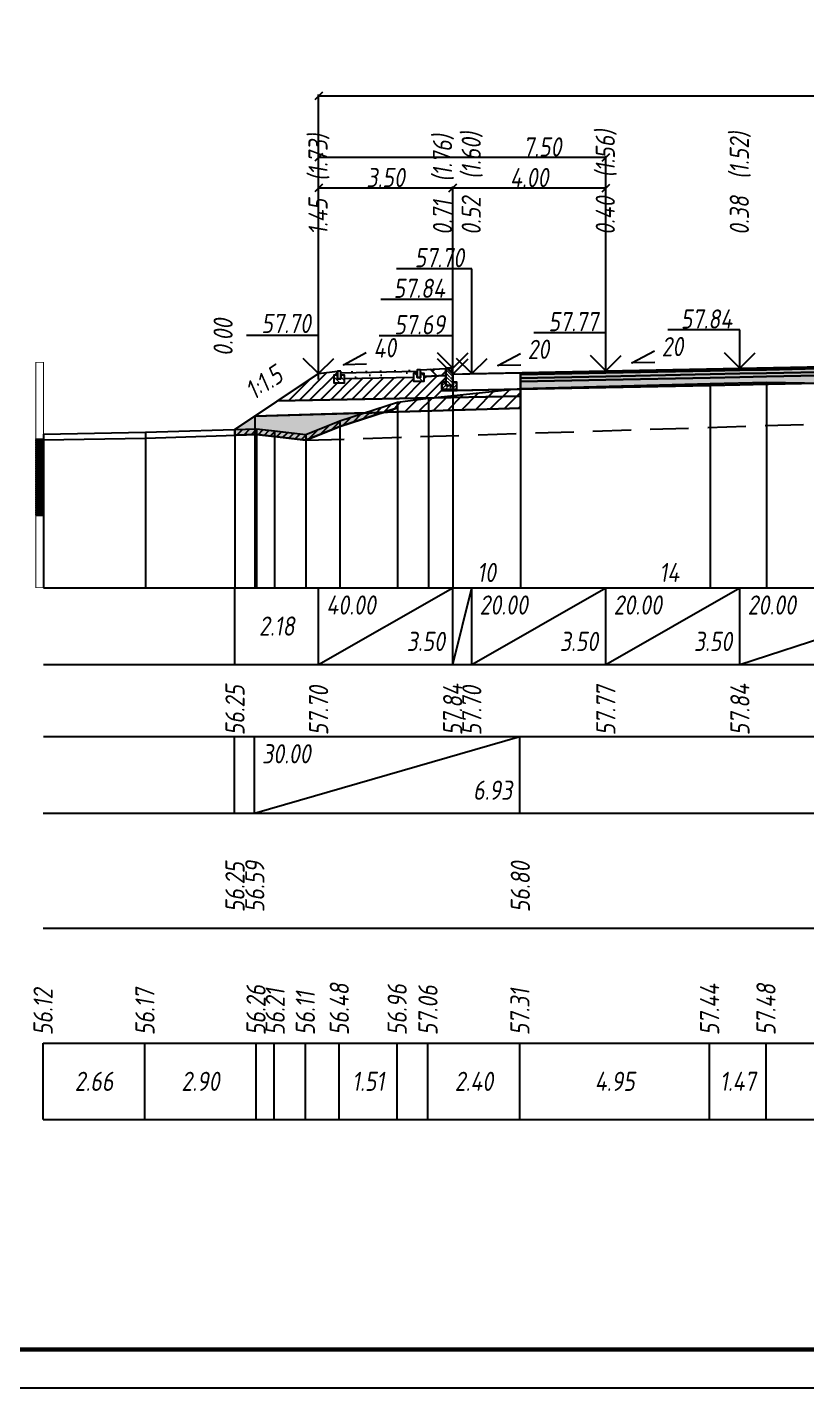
# Model space of a CAD drawing. Extents: x -717 to 1451, y -133302 to 233.
# Drawn here: x 77.9 to 179.6, y -74051.4 to -73873.8 of the extents above; entities that cross this region are included whole.
import ezdxf
from ezdxf.enums import TextEntityAlignment as Align

# ---------------------------------------------------------------- set-up
doc = ezdxf.new("R2010")
doc.units = 0
doc.linetypes.add('штриховая', pattern=[0.75, 0.5, -0.25])
for name, color, linetype in [('Интерполированный поперечник', 2, 'Continuous'), ('КОД_399', 252, 'Continuous'), ('Код_510', 7, 'Continuous'), ('Код_514', 1, 'Continuous'), ('Код_516', 1, 'Continuous'), ('Контур_0', 7, 'Continuous'), ('Контур_2660', 7, 'Continuous'), ('Контур_2665', 7, 'Continuous'), ('Контур_400', 7, 'Continuous'), ('Контур_508', 7, 'Continuous'), ('Контур_512', 7, 'Continuous'), ('Контур_513', 7, 'Continuous'), ('Красный поперечник', 1, 'Continuous'), ('Линейка абсолютных высот', 7, 'Continuous'), ('Объём_2501', 7, 'Continuous'), ('Объём_2650', 7, 'Continuous'), ('Объём_2660', 7, 'Continuous'), ('Объём_2661', 7, 'Continuous'), ('Объём_2665', 7, 'Continuous'), ('Объём_2666', 7, 'Continuous'), ('Объём_2667', 7, 'Continuous'), ('Объём_2668', 7, 'Continuous'), ('Объём_2669', 7, 'Continuous'), ('Объём_2675', 7, 'Continuous'), ('Объём_2753', 7, 'Continuous'), ('Откосы', 7, 'Continuous'), ('Отметки покрытия', 7, 'Continuous'), ('Рабочие отметки', 7, 'Continuous'), ('Рабочие отметки доп.', 7, 'Continuous'), ('Слои выравнивания', 7, 'Continuous'), ('Таблица', 7, 'Continuous'), ('Уклоны проезжей части', 7, 'Continuous'), ('Черный поперечник', 3, 'Continuous')]:
    doc.layers.add(name, color=color, linetype=linetype)
for name, color, linetype, true_color in [('Контур_2540', 2, 'Continuous', 0xffff00), ('Контур_2562', 3, 'Continuous', 0x00ff00), ('Контур_2570', 7, 'Continuous', 0x80ff00), ('Контур_2725', 7, 'Continuous', 0x323232), ('Контур_2736', 4, 'Continuous', 0x00ffff), ('Контур_2737', 4, 'Continuous', 0x00ffff), ('Контур_2738', 4, 'Continuous', 0x00ffff), ('Контур_2739', 4, 'Continuous', 0x00ffff), ('Контур_2741', 4, 'Continuous', 0x00ffff), ('Контур_2742', 4, 'Continuous', 0x00ffff), ('Контур_2743', 4, 'Continuous', 0x00ffff), ('Контур_2744', 7, 'Continuous', 0xa4ffff), ('Контур_2745', 7, 'Continuous', 0xa4ffff), ('Контур_2747', 4, 'Continuous', 0x00ffff), ('Контур_2748', 4, 'Continuous', 0x00ffff), ('Контур_2749', 4, 'Continuous', 0x00ffff), ('Контур_2750', 4, 'Continuous', 0x00ffff), ('Контур_2751', 4, 'Continuous', 0x00ffff), ('Контур_2752', 4, 'Continuous', 0x00ffff), ('Контур_2760', 7, 'Continuous', 0x323232), ('Контур_2761', 7, 'Continuous', 0x323232), ('Контур_2762', 7, 'Continuous', 0x323232), ('Контур_2763', 7, 'Continuous', 0x323232), ('Контур_402', 7, 'Continuous', 0xff6464), ('Контур_703', 4, 'Continuous', 0x00ffff), ('Контур_705', 4, 'Continuous', 0x00ffff), ('Контур_707', 4, 'Continuous', 0x00ffff), ('Контур_720', 131, 'Continuous', 0xaaffff), ('Объём_2500', 7, 'Continuous', 0xc0c0c0), ('Объём_2520', 7, 'Continuous', 0x80ffff), ('Объём_2540', 2, 'Continuous', 0xffff00), ('Объём_2562', 3, 'Continuous', 0x00ff00), ('Объём_2563', 7, 'Continuous', 0xff8000), ('Объём_2570', 7, 'Continuous', 0x80ff00), ('Объём_2600', 7, 'Continuous', 0x808000), ('Объём_2746', 2, 'Continuous', 0xffff00)]:
    doc.layers.add(name, color=color, linetype=linetype, true_color=true_color)
doc.styles.get("Standard").update_dxf_attribs({"font": 'txt', "height": 2.5})
doc.styles.add('М', font='romand.shx', dxfattribs={"width": 0.8, "oblique": 10, "height": 2.5})
doc.dimstyles.get("Standard").update_dxf_attribs({"dimtxt": 0.18, "dimasz": 0.18, "dimexe": 0.18, "dimexo": 0.0625, "dimgap": 0.09, "dimtad": 0, "dimtih": 1, "dimtoh": 1, "dimdec": 4, "dimzin": 0, "dimdsep": 46, "dimtxsty": 'Standard', "dimcen": 0.09, "dimadec": 0, "dimazin": 0, "dimtfac": 1, "dimtdec": 4, "dimtofl": 0, "dimtmove": 0, "dimatfit": 3, "dimfxl": 1, "dimtolj": 1, "dimtzin": 0, "dimarcsym": 0})

# ---------------------------------------------------------------- blocks, each defined once
blk = doc.blocks.new('_Oblique')
at = {"color": 0, "linetype": 'ByBlock', "lineweight": -2}
blk.add_line((-0.5, -0.5), (0.5, 0.5), dxfattribs=at)
blk = doc.blocks.new('*D3491')
at = {"color": 0, "lineweight": -2, "transparency": 16777216}
for p, q in [((115.92, -73919.05), (115.92, -73894.62)), ((115.92, -73894.8), (133.42, -73894.8)), ((133.42, -73919.1), (133.42, -73894.62))]:
    blk.add_line(p, q, dxfattribs=at)
at = {"layer": 'Defpoints', "color": 0, "transparency": 16777216}
for p in [(133.42, -73894.8), (115.92, -73919.12), (133.42, -73919.17)]:
    blk.add_point(p, dxfattribs=at)
at = {"color": 0, "lineweight": -2, "transparency": 16777216, "rotation": 180}
blk.add_blockref('_Oblique', (115.92, -73894.8), dxfattribs=at)
at = {"color": 0, "lineweight": -2, "transparency": 16777216}
blk.add_blockref('_Oblique', (133.42, -73894.8), dxfattribs=at)
at = {"color": 0, "transparency": 16777216, "insert": (124.67, -73893.46), "char_height": 2.5, "width": 9.5833, "attachment_point": 5, "style": 'М'}
blk.add_mtext('\\A1;3.50', dxfattribs=at)
blk = doc.blocks.new('*D3493')
at = {"color": 0, "lineweight": -2, "transparency": 16777216}
for p, q in [((133.42, -73919.1), (133.42, -73894.62)), ((133.42, -73894.8), (153.42, -73894.8)), ((153.42, -73918.7), (153.42, -73894.62))]:
    blk.add_line(p, q, dxfattribs=at)
at = {"layer": 'Defpoints', "color": 0, "transparency": 16777216}
for p in [(153.42, -73894.8), (133.42, -73919.17), (153.42, -73918.77)]:
    blk.add_point(p, dxfattribs=at)
at = {"color": 0, "lineweight": -2, "transparency": 16777216, "rotation": 180}
blk.add_blockref('_Oblique', (133.42, -73894.8), dxfattribs=at)
at = {"color": 0, "lineweight": -2, "transparency": 16777216}
blk.add_blockref('_Oblique', (153.42, -73894.8), dxfattribs=at)
at = {"color": 0, "transparency": 16777216, "insert": (143.42, -73893.46), "char_height": 2.5, "width": 9.1667, "attachment_point": 5, "style": 'М'}
blk.add_mtext('\\A1;4.00', dxfattribs=at)
blk = doc.blocks.new('*D3496')
at = {"color": 0, "lineweight": -2, "transparency": 16777216}
for p, q in [((115.92, -73919.8), (115.92, -73890.62)), ((115.92, -73890.8), (153.42, -73890.8)), ((153.42, -73918.7), (153.42, -73890.62))]:
    blk.add_line(p, q, dxfattribs=at)
at = {"layer": 'Defpoints', "color": 0, "transparency": 16777216}
for p in [(153.42, -73890.8), (115.92, -73919.87), (153.42, -73918.77)]:
    blk.add_point(p, dxfattribs=at)
at = {"color": 0, "lineweight": -2, "transparency": 16777216, "rotation": 180}
blk.add_blockref('_Oblique', (115.92, -73890.8), dxfattribs=at)
at = {"color": 0, "lineweight": -2, "transparency": 16777216}
blk.add_blockref('_Oblique', (153.42, -73890.8), dxfattribs=at)
at = {"color": 0, "transparency": 16777216, "insert": (145.12, -73889.46), "char_height": 2.5, "width": 9.5833, "attachment_point": 5, "style": 'М'}
blk.add_mtext('\\A1;7.50', dxfattribs=at)
blk = doc.blocks.new('*D3497')
at = {"color": 0, "lineweight": -2, "transparency": 16777216}
for p, q in [((115.92, -73919.8), (115.92, -73882.62)), ((115.92, -73882.8), (280.09, -73882.8)), ((280.09, -73919.66), (280.09, -73882.62))]:
    blk.add_line(p, q, dxfattribs=at)
at = {"layer": 'Defpoints', "color": 0, "transparency": 16777216}
for p in [(280.09, -73882.8), (115.92, -73919.87), (280.09, -73919.72)]:
    blk.add_point(p, dxfattribs=at)
at = {"color": 0, "lineweight": -2, "transparency": 16777216, "rotation": 180}
blk.add_blockref('_Oblique', (115.92, -73882.8), dxfattribs=at)
at = {"color": 0, "lineweight": -2, "transparency": 16777216}
blk.add_blockref('_Oblique', (280.09, -73882.8), dxfattribs=at)
at = {"color": 0, "transparency": 16777216, "insert": (198, -73881.46), "char_height": 2.5, "width": 12.5, "attachment_point": 5, "style": 'М'}
blk.add_mtext('\\A1;32.83', dxfattribs=at)
blk = doc.blocks.new('БР100.30.18')
at = {"linetype": 'Continuous', "lineweight": 13}
h = blk.add_hatch(dxfattribs=at)
h.set_pattern_fill('ANSI35', scale=5)
h.set_pattern_definition([(45, (-1504.996, -4799.2297), (-0.88388348, 0.88388348), []), (45, (-1504.1121, -4799.2297), (-0.88388348, 0.88388348), [1.5625, -0.3125, 0, -0.3125])])
h.paths.add_polyline_path([(0.3, 3.47), (1.8, 3.47), (1.8, -1.03), (0, -1.03), (0, 1.97)])
h = blk.add_hatch(dxfattribs=at)
h.set_pattern_fill('ANSI35', scale=5, angle=90)
h.set_pattern_definition([(135, (-1504.996, -4800.7297), (-0.88388348, -0.88388348), []), (135, (-1504.996, -4799.8458), (-0.88388348, -0.88388348), [1.5625, -0.3125, 0, -0.3125])])
h.paths.add_polyline_path([(-1, -0.03), (0, -0.03), (0, -1.03), (1.8, -1.03), (1.8, -0.03), (2.8, -0.03), (2.8, -2.03), (-1, -2.03)])
at = {"color": 7, "lineweight": 30}
blk.add_lwpolyline([(1.8, -1.03), (0, -1.03), (0, 1.97), (0.3, 3.47), (1.8, 3.47)], close=True, dxfattribs=at)
at = {"linetype": 'Continuous'}
blk.add_lwpolyline([(0, -0.03), (-1, -0.03), (-1, -2.03), (2.8, -2.03), (2.8, -0.03), (1.8, -0.03)], dxfattribs=at)

msp = doc.modelspace()

# ---------------------------------------------------------------- hatches: boundary and pattern name
at = {"linetype": 'Continuous'}
h = msp.add_hatch(dxfattribs=at)
h.set_pattern_fill('ANSI31', color=256, scale=15, angle=45, style=0)
h.set_pattern_definition([(90, (-1756.5844, -78872.1706), (-1.875, 3e-16), [])])
h.paths.add_polyline_path([(118.803, -73918.746), (128.799, -73918.54), (128.799, -73918.74), (118.803, -73918.938)])
h = msp.add_hatch(dxfattribs=at)
h.set_pattern_fill('AR-HBONE', color=253, scale=0.3)
h.set_pattern_definition([(45, (-144.1482, -79724.3891), (0, 1.69705627), [3.6, -1.2]), (135, (-143.2996, -79723.5405), (1e-16, 1.69705627), [3.6, -1.2])])
h.paths.add_polyline_path([(128.799, -73918.54), (128.799, -73919.54), (128.799, -73919.54)])
h.paths.add_polyline_path([(132.519, -73918.391), (129.199, -73918.54), (129.199, -73919.04), (129.699, -73919.04), (129.699, -73919.418), (132.52, -73919.292)])
at = {"linetype": 'Continuous', "lineweight": 13}
h = msp.add_hatch(dxfattribs=at)
h.set_pattern_fill('ANSI35', scale=5, angle=90)
h.set_pattern_definition([(135, (-1702.1434, -8191.1176), (-0.883883476, -0.883883476), []), (135, (-1702.1434, -8190.2337), (-0.883883476, -0.883883476), [1.5625, -0.3125, 0, -0.3125])])
h.paths.add_polyline_path([(119.303, -73919.246), (118.803, -73919.246), (118.803, -73919.746), (118.403, -73919.746), (118.403, -73919.246), (117.903, -73919.246), (117.903, -73920.246), (119.303, -73920.246)])
h = msp.add_hatch(dxfattribs=at)
h.set_pattern_fill('ANSI35', scale=5, angle=90)
h.set_pattern_definition([(135, (-1712.5389, -8190.9115), (-0.883883476, -0.883883476), []), (135, (-1712.5389, -8190.0277), (-0.883883476, -0.883883476), [1.5625, -0.3125, 0, -0.3125])])
h.paths.add_polyline_path([(129.699, -73919.04), (129.199, -73919.04), (129.199, -73919.54), (128.799, -73919.54), (128.799, -73919.04), (128.299, -73919.04), (128.299, -73920.04), (129.699, -73920.04)])
at = {"layer": 'КОД_399'}
h = msp.add_hatch(dxfattribs=at)
h.set_pattern_fill('AR-CONC', scale=0.7, angle=45, style=0)
h.set_pattern_definition([(95, (-1756.6663, -78872.26), (3.860864, 3.2396496), [0.525, -5.775]), (40, (-1756.6663, -78872.26), (-4.409945, 3.036377), [0.42, -4.62]), (145.45144, (-1756.3446, -78871.99), (-0.549081, 6.2760265), [0.4461813, -4.907995]), (91.1842, (-1757.656, -78871.27), (6.101854, 4.4632964), [0.7875, -8.6625]), (141.63564, (-1757.148, -78870.898), (-0.1953, 9.447982), [0.669272, -7.361996]), (36.18416, (-1757.656, -78871.27), (-0.1953, 9.447982), [0.63, -6.93]), (66, (-1756.914, -78871.0224), (4.947401, 0.9616773), [0.525, -5.775]), (11, (-1756.914, -78871.0224), (-2.38496, 4.793659), [0.42, -4.62]), (116.45144, (-1756.5015, -78870.942), (2.562441, 5.7553363), [0.4461813, -4.907995]), (82.5, (-1756.6663, -78872.2598), (-1.5875523, 1.7079287), [0, -4.564, 0, -4.69, 0, -4.6375]), (52.5, (-1756.6663, -78872.2598), (-0.6501106, 3.2543661), [0, -2.674, 0, -4.459, 0, -1.7675]), (12.5, (-1757.7701, -78873.3636), (2.7539272, 2.5306453), [0, -1.75, 0, -5.46, 0, -7.245]), (2.5, (-1758.265, -78873.8586), (2.3911299, 3.3821186), [0, -2.275, 0, -3.626, 0, -5.145])])
h.paths.add_polyline_path([(119.303, -73919.246), (118.803, -73919.246), (118.803, -73918.938), (128.799, -73918.74), (128.799, -73919.04), (128.299, -73919.04), (128.299, -73919.5), (119.303, -73919.678)])
at = {"layer": 'Линейка абсолютных высот'}
h = msp.add_hatch(dxfattribs=at)
h.set_pattern_fill('ANSI37', scale=0.3, style=0)
h.set_pattern_definition([(45.00000125, (0, 0), (-0.026516505928, 0.026516504769), []), (135.00000034, (0, 0), (-0.02651650519, -0.026516505506), [])])
h.paths.add_polyline_path([(80, -73937.571), (80, -73927.571), (79, -73927.571), (79, -73937.571)])
at = {"layer": 'Объём_2563'}
h = msp.add_hatch(dxfattribs=at)
h.set_pattern_fill('ANSI31', color=256, scale=0.3)
h.paths.add_polyline_path([(131.002, -73922.203), (110.585, -73922.612), (115.92, -73919.055), (118.403, -73918.746), (118.403, -73919.246), (117.903, -73919.246), (117.903, -73920.246), (119.303, -73920.246), (119.303, -73919.679), (128.299, -73919.5), (128.299, -73920.04), (129.699, -73920.04), (129.699, -73919.418), (132.52, -73919.292), (132.521, -73920.106), (132.021, -73920.106), (132.022, -73921.106), (133.42, -73921.105), (133.42, -73921.255), (131.92, -73921.285)])
h.paths.add_polyline_path([(265.005, -73922.057), (264.087, -73921.138), (262.587, -73921.108), (262.587, -73920.958), (263.985, -73920.959), (263.986, -73919.959), (263.486, -73919.959), (263.486, -73919.145), (266.308, -73919.271), (266.308, -73919.893), (267.708, -73919.893), (267.708, -73919.353), (276.703, -73919.531), (276.703, -73920.099), (278.103, -73920.099), (278.103, -73919.099), (277.603, -73919.099), (277.603, -73918.599), (280.087, -73918.908), (285.422, -73922.465)])
at = {"layer": 'Объём_2570'}
h = msp.add_hatch(dxfattribs=at)
h.set_pattern_fill('ANSI31', color=256, scale=0.2)
h.paths.add_polyline_path([(126.225, -73923.516), (118.673, -73925.943), (114.239, -73927.75), (107.801, -73926.996), (105, -73927.085), (105, -73926.335), (107.801, -73926.246), (114.239, -73927), (118.673, -73925.193), (126.225, -73922.766)])
h.paths.add_polyline_path([(291.389, -73921.46), (268.016, -73922.265), (255.921, -73922.177), (245.753, -73922.359), (240.797, -73921.188), (240.283, -73920.788), (238.141, -73920.273), (231.265, -73922.425), (226.222, -73924.169), (219.195, -73922.665), (217.788, -73922.333), (217.788, -73921.583), (219.195, -73921.915), (226.222, -73923.419), (231.265, -73921.675), (238.141, -73919.523), (240.283, -73920.038), (240.797, -73920.438), (245.753, -73921.609), (255.921, -73921.427), (268.016, -73921.515), (291.389, -73920.71)])
at = {"layer": 'Объём_2600'}
h = msp.add_hatch(dxfattribs=at)
h.set_pattern_fill('ANSI31', color=6, scale=0.4)
h.paths.add_polyline_path([(130.248, -73922.265), (142.252, -73920.996), (142.252, -73923.572), (124.382, -73924.108), (126.225, -73923.516), (126.225, -73922.766)])
h.paths.add_polyline_path([(208.072, -73920.764), (209.854, -73920.92), (217.788, -73921.583), (217.788, -73922.273), (201.67, -73921.79), (201.67, -73920.649)])
h.paths.add_polyline_path([(288.308, -73922.764), (288.308, -73924.389), (230.591, -73922.657), (231.265, -73922.425), (238.141, -73920.273), (240.283, -73920.788), (240.797, -73921.188), (245.753, -73922.359), (255.921, -73922.177), (268.016, -73922.265), (290.202, -73921.501)])
h = msp.add_hatch(dxfattribs=at)
h.set_pattern_fill('HONEY', color=5, scale=0.3)
h.paths.add_polyline_path([(118.673, -73925.943), (114.239, -73927.75), (107.801, -73926.996), (105, -73927.085), (105, -73926.335), (107.584, -73924.612), (124.382, -73924.108)])
h.paths.add_polyline_path([(226.222, -73924.169), (219.195, -73922.665), (217.788, -73922.333), (217.788, -73922.273), (230.591, -73922.657)])
at = {"layer": 'Слои выравнивания'}
for color, points in [(2, [(142.252, -73918.928), (153.42, -73918.705), (167.019, -73918.433), (170.92, -73918.355), (174.378, -73918.286), (181.135, -73918.151), (181.135, -73918.401), (174.378, -73918.536), (170.92, -73918.605), (167.019, -73918.683), (153.42, -73918.955), (142.252, -73919.178)]), (3, [(142.252, -73919.178), (153.42, -73918.955), (167.019, -73918.683), (170.92, -73918.605), (174.378, -73918.536), (181.135, -73918.401), (181.135, -73918.851), (174.378, -73918.986), (170.92, -73919.055), (167.019, -73919.133), (153.42, -73919.405), (142.252, -73919.628)]), (4, [(142.252, -73919.628), (153.42, -73919.405), (167.019, -73919.133), (170.92, -73919.055), (174.378, -73918.986), (181.135, -73918.851), (181.135, -73919.301), (174.378, -73919.436), (170.92, -73919.505), (167.019, -73919.583), (153.42, -73919.855), (142.252, -73920.078)]), (5, [(142.252, -73920.078), (153.42, -73919.855), (167.019, -73919.583), (170.92, -73919.505), (174.378, -73919.436), (181.135, -73919.301), (181.135, -73920.301), (174.378, -73920.436), (170.92, -73920.505), (167.019, -73920.583), (153.42, -73920.855), (142.252, -73921.078)])]:
    msp.add_hatch(color=color, dxfattribs=at).paths.add_polyline_path(points)

# ---------------------------------------------------------------- linework, layer by layer
at = {"flags": 128}
msp.add_lwpolyline([(-30.054, -74051.421), (389.946, -74051.421), (389.946, -73754.421), (-30.054, -73754.421)], close=True, dxfattribs=at)
at = {"const_width": 0.6, "flags": 128}
msp.add_lwpolyline([(-10.054, -74046.421), (384.946, -74046.421), (384.946, -73759.421), (-10.054, -73759.421)], close=True, dxfattribs=at)
for points in [[(129.199, -73918.54), (128.799, -73918.54), (128.799, -73919.54), (129.199, -73919.54), (129.199, -73918.54)], [(129.199, -73918.54), (132.519, -73918.391), (132.52, -73919.292), (129.699, -73919.418), (129.699, -73919.04), (129.199, -73919.04), (129.199, -73918.54)], [(118.403, -73919.246), (117.903, -73919.246), (117.903, -73920.246), (119.303, -73920.246), (119.303, -73919.246), (118.803, -73919.246), (118.803, -73919.746), (118.403, -73919.746), (118.403, -73919.246)], [(118.803, -73918.746), (118.403, -73918.746), (118.403, -73919.746), (118.803, -73919.746), (118.803, -73918.746)], [(118.803, -73918.938), (128.799, -73918.74)], [(128.799, -73919.04), (128.299, -73919.04), (128.299, -73920.04), (129.699, -73920.04), (129.699, -73919.04), (129.199, -73919.04), (129.199, -73919.54), (128.799, -73919.54), (128.799, -73919.04)]]:
    msp.add_lwpolyline(points)
at = {"layer": 'Интерполированный поперечник', "linetype": 'штриховая', "ltscale": 10, "flags": 128}
msp.add_lwpolyline([(114.239, -73927.75), (226.222, -73924.169)], dxfattribs=at)
at = {"layer": 'Код_510'}
for p, q in [((79.946, -74016.421), (79.946, -74006.421)), ((93.25, -74016.421), (93.25, -74006.421)), ((107.747, -74016.421), (107.747, -74006.421)), ((110.097, -74016.421), (110.097, -74006.421)), ((114.185, -74016.421), (114.185, -74006.421)), ((118.619, -74016.421), (118.619, -74006.421)), ((126.171, -74016.421), (126.171, -74006.421)), ((130.194, -74016.421), (130.194, -74006.421)), ((142.198, -74016.421), (142.198, -74006.421)), ((166.965, -74016.421), (166.965, -74006.421)), ((174.323, -74016.421), (174.323, -74006.421))]:
    msp.add_line(p, q, dxfattribs=at)
at = {"layer": 'Код_514'}
for p, q in [((105, -73957), (105, -73947)), ((115.92, -73957), (115.92, -73947)), ((115.92, -73957), (133.42, -73947)), ((133.42, -73957), (133.42, -73947)), ((133.42, -73957), (133.42, -73947)), ((133.42, -73957), (135.92, -73947)), ((135.92, -73957), (135.92, -73947)), ((135.92, -73957), (153.42, -73947)), ((153.42, -73957), (153.42, -73947)), ((153.42, -73957), (170.92, -73947)), ((170.92, -73957), (170.92, -73947)), ((170.92, -73957), (201.67, -73947))]:
    msp.add_line(p, q, dxfattribs=at)
at = {"layer": 'Код_516'}
for p, q in [((104.946, -73976.421), (104.946, -73966.421)), ((107.529, -73976.421), (107.529, -73966.421)), ((107.529, -73976.421), (142.198, -73966.421)), ((142.198, -73976.421), (142.198, -73966.421))]:
    msp.add_line(p, q, dxfattribs=at)
at = {"layer": 'Контур_0', "flags": 128}
for points in [[(115.92, -73919.055), (105, -73926.335), (105, -73926.335), (105, -73926.335), (105, -73926.335), (105, -73926.335), (105, -73926.335), (105, -73926.335), (105, -73926.335), (105, -73926.335), (105, -73926.335), (105, -73926.335), (105, -73926.335), (105, -73926.335), (105, -73926.335), (105, -73926.335)], [(115.92, -73919.055), (105, -73926.335), (105, -73926.335), (105, -73926.335), (105, -73926.335), (105, -73926.335), (105, -73926.335), (105, -73926.335), (105, -73926.335), (105, -73926.335), (105, -73926.335), (105, -73926.335), (105, -73926.335), (105, -73926.335), (105, -73926.335), (105, -73926.335), (105, -73926.335), (105, -73926.335), (105, -73926.335), (105, -73926.335), (105, -73926.335), (105, -73926.335), (105, -73926.335), (105, -73926.335), (105, -73926.335), (105, -73926.335), (105, -73926.335), (105, -73926.335), (105, -73926.335), (105, -73926.335)], [(110.585, -73922.612), (131.002, -73922.203), (131.92, -73921.285), (133.42, -73921.255)]]:
    msp.add_lwpolyline(points, dxfattribs=at)
at = {"layer": 'Контур_0', "color": 250, "flags": 128}
for points in [[(135.92, -73921.205), (133.42, -73921.255), (133.42, -73919.105), (142.252, -73918.928), (142.252, -73921.078), (135.92, -73921.205), (135.92, -73921.205)], [(131.92, -73921.285), (142.252, -73921.078), (142.252, -73921.978), (131.002, -73922.203), (131.92, -73921.285), (131.92, -73921.285)]]:
    msp.add_lwpolyline(points, dxfattribs=at)
at = {"layer": 'Контур_2540', "flags": 128}
msp.add_lwpolyline([(142.252, -73923.572), (107.584, -73924.612), (110.585, -73922.612), (142.252, -73921.978), (142.252, -73923.572), (142.252, -73923.572)], dxfattribs=at)
at = {"layer": 'Контур_2562', "flags": 128}
msp.add_lwpolyline([(115.92, -73919.055), (115.92, -73919.055), (115.92, -73919.055), (115.92, -73919.055), (115.92, -73919.055)], dxfattribs=at)
at = {"layer": 'Контур_2570', "flags": 128}
msp.add_lwpolyline([(80, -73927.698), (93.305, -73927.456), (107.801, -73926.996), (110.152, -73927.274), (114.239, -73927.75), (114.239, -73927.75), (118.673, -73925.943), (126.225, -73923.516), (126.225, -73922.766), (130.248, -73922.265), (142.252, -73920.996), (167.019, -73920.36), (174.378, -73920.186), (201.634, -73920.649)], dxfattribs=at)
at = {"layer": 'Контур_2660', "flags": 128}
msp.add_lwpolyline([(107.584, -73924.612), (142.252, -73923.572)], dxfattribs=at)
at = {"layer": 'Контур_2665', "flags": 128}
msp.add_lwpolyline([(115.92, -73919.055), (115.92, -73919.055)], dxfattribs=at)
at = {"layer": 'Контур_2725', "flags": 128}
msp.add_lwpolyline([(142.252, -73921.078), (153.42, -73920.855), (167.019, -73920.583), (170.92, -73920.505), (174.378, -73920.436), (181.135, -73920.301), (181.135, -73920.351), (182.487, -73920.323), (182.487, -73920.373), (183.839, -73920.346), (201.634, -73920.649), (201.67, -73920.649)], dxfattribs=at)
at = {"layer": 'Контур_2736', "flags": 128}
msp.add_lwpolyline([(115.92, -73919.055), (105, -73926.335)], dxfattribs=at)
at = {"layer": 'Контур_2737', "flags": 128}
msp.add_lwpolyline([(105, -73926.335), (105, -73926.335)], dxfattribs=at)
at = {"layer": 'Контур_2738', "flags": 128}
msp.add_lwpolyline([(105, -73926.335), (105, -73926.335)], dxfattribs=at)
at = {"layer": 'Контур_2739', "flags": 128}
msp.add_lwpolyline([(105, -73926.335), (105, -73926.335)], dxfattribs=at)
at = {"layer": 'Контур_2741', "flags": 128}
msp.add_lwpolyline([(105, -73926.335), (105, -73926.335)], dxfattribs=at)
at = {"layer": 'Контур_2742', "flags": 128}
msp.add_lwpolyline([(105, -73926.335), (105, -73926.335)], dxfattribs=at)
at = {"layer": 'Контур_2743', "flags": 128}
msp.add_lwpolyline([(105, -73926.335), (105, -73926.335)], dxfattribs=at)
at = {"layer": 'Контур_2744', "flags": 128}
msp.add_lwpolyline([(105, -73926.335), (105, -73926.335)], dxfattribs=at)
msp.add_lwpolyline([(105, -73926.335), (105, -73926.335)], dxfattribs=at)
msp.add_lwpolyline([(105, -73926.335), (105, -73926.335)], dxfattribs=at)
msp.add_lwpolyline([(105, -73926.335), (105, -73926.335)], dxfattribs=at)
msp.add_lwpolyline([(105, -73926.335), (105, -73926.335)], dxfattribs=at)
msp.add_lwpolyline([(105, -73926.335), (105, -73926.335)], dxfattribs=at)
at = {"layer": 'Контур_2745', "flags": 128}
msp.add_lwpolyline([(105, -73926.335), (105, -73926.335)], dxfattribs=at)
msp.add_lwpolyline([(105, -73926.335), (105, -73926.335)], dxfattribs=at)
msp.add_lwpolyline([(105, -73926.335), (105, -73926.335)], dxfattribs=at)
msp.add_lwpolyline([(105, -73926.335), (105, -73926.335)], dxfattribs=at)
msp.add_lwpolyline([(105, -73926.335), (105, -73926.335)], dxfattribs=at)
msp.add_lwpolyline([(105, -73926.335), (105, -73926.335)], dxfattribs=at)
at = {"layer": 'Контур_2747', "flags": 128}
msp.add_lwpolyline([(105, -73926.335), (105, -73926.335)], dxfattribs=at)
at = {"layer": 'Контур_2748', "flags": 128}
msp.add_lwpolyline([(105, -73926.335), (105, -73926.335)], dxfattribs=at)
at = {"layer": 'Контур_2749', "flags": 128}
msp.add_lwpolyline([(105, -73926.335), (105, -73926.335)], dxfattribs=at)
at = {"layer": 'Контур_2750', "flags": 128}
msp.add_lwpolyline([(105, -73926.335), (105, -73926.335)], dxfattribs=at)
at = {"layer": 'Контур_2751', "flags": 128}
msp.add_lwpolyline([(105, -73926.335), (105, -73926.335)], dxfattribs=at)
at = {"layer": 'Контур_2752', "flags": 128}
msp.add_lwpolyline([(105, -73926.335), (105, -73926.335)], dxfattribs=at)
at = {"layer": 'Контур_2760', "flags": 128}
msp.add_lwpolyline([(142.252, -73918.928), (153.42, -73918.705), (167.019, -73918.433), (170.92, -73918.355), (174.378, -73918.286), (181.135, -73918.151), (182.487, -73918.123), (183.839, -73918.096), (201.634, -73917.741), (201.67, -73917.74)], dxfattribs=at)
at = {"layer": 'Контур_2761', "flags": 128}
msp.add_lwpolyline([(142.252, -73919.178), (153.42, -73918.955), (167.019, -73918.683), (170.92, -73918.605), (174.378, -73918.536), (181.135, -73918.401), (182.487, -73918.373), (183.839, -73918.346), (201.634, -73917.991), (201.67, -73917.99)], dxfattribs=at)
at = {"layer": 'Контур_2762', "flags": 128}
msp.add_lwpolyline([(142.252, -73919.628), (153.42, -73919.405), (167.019, -73919.133), (170.92, -73919.055), (174.378, -73918.986), (181.135, -73918.851), (182.487, -73918.823), (183.839, -73918.796), (201.634, -73918.441), (201.67, -73918.44)], dxfattribs=at)
at = {"layer": 'Контур_2763', "flags": 128}
msp.add_lwpolyline([(142.252, -73920.078), (153.42, -73919.855), (167.019, -73919.583), (170.92, -73919.505), (174.378, -73919.436), (181.135, -73919.301), (182.487, -73919.273), (183.839, -73919.246), (201.634, -73918.891), (201.67, -73918.89)], dxfattribs=at)
at = {"layer": 'Контур_400', "flags": 128}
msp.add_lwpolyline([(133.42, -73919.105), (135.92, -73919.055), (135.92, -73919.055), (153.42, -73918.705), (153.42, -73918.705), (153.42, -73918.705), (153.42, -73918.705), (170.92, -73918.355), (201.67, -73917.74)], dxfattribs=at)
at = {"layer": 'Контур_402', "flags": 128}
msp.add_lwpolyline([(107.584, -73924.612), (142.252, -73923.572), (142.252, -73921.078), (181.135, -73920.301), (181.135, -73920.351), (182.487, -73920.323), (182.487, -73920.373), (183.839, -73920.346), (201.634, -73920.649), (201.67, -73920.649), (201.67, -73921.79), (288.308, -73924.389)], dxfattribs=at)
at = {"layer": 'Контур_508', "flags": 128}
msp.add_lwpolyline([(105, -73926.335), (107.584, -73924.612), (142.252, -73923.572), (142.252, -73921.078), (181.135, -73920.301), (181.135, -73920.351), (182.487, -73920.323), (182.487, -73920.373), (183.839, -73920.346), (201.634, -73920.649), (201.67, -73920.649), (201.67, -73921.79), (288.308, -73924.389), (288.308, -73922.764), (291.389, -73920.71)], dxfattribs=at)
at = {"layer": 'Контур_512', "flags": 128}
msp.add_lwpolyline([(105, -73926.335), (107.584, -73924.612), (142.252, -73923.572)], dxfattribs=at)
at = {"layer": 'Контур_513', "flags": 128}
msp.add_lwpolyline([(105, -73926.335), (107.584, -73924.612), (142.252, -73923.572), (142.252, -73921.078), (181.135, -73920.301), (181.135, -73920.351), (182.487, -73920.323), (182.487, -73920.373), (183.839, -73920.346), (201.634, -73920.649), (201.67, -73920.649), (201.67, -73921.79), (288.308, -73924.389), (288.308, -73922.764), (291.389, -73920.71)], dxfattribs=at)
at = {"layer": 'Контур_703', "flags": 128}
for points in [[(115.92, -73919.055), (105, -73926.335)], [(105, -73926.335), (105, -73926.335)]]:
    msp.add_lwpolyline(points, dxfattribs=at)
at = {"layer": 'Контур_705', "flags": 128}
msp.add_lwpolyline([(105, -73926.335), (105, -73926.335)], dxfattribs=at)
at = {"layer": 'Контур_707', "flags": 128}
msp.add_lwpolyline([(105, -73926.335), (105, -73926.335)], dxfattribs=at)
at = {"layer": 'Контур_720', "flags": 128}
msp.add_lwpolyline([(105, -73926.335), (105, -73926.335)], dxfattribs=at)
at = {"layer": 'Красный поперечник'}
for p, q in [((153.42, -73918.705), (170.92, -73918.355)), ((170.92, -73918.355), (201.67, -73917.74)), ((105, -73926.335), (115.92, -73919.055)), ((133.42, -73919.105), (135.92, -73919.055)), ((135.92, -73919.055), (153.42, -73918.705)), ((142.252, -73923.572), (142.252, -73947)), ((107.584, -73924.612), (107.584, -73947)), ((105, -73926.335), (105, -73947))]:
    msp.add_line(p, q, dxfattribs=at)
at = {"layer": 'Линейка абсолютных высот', "color": 7, "const_width": 0.1, "flags": 128}
for points in [[(80, -73927.571), (80, -73917.571), (79, -73917.571), (79, -73927.571), (80, -73927.571)], [(80, -73937.571), (80, -73927.571), (79, -73927.571), (79, -73937.571), (80, -73937.571)], [(80, -73947), (80, -73937.571), (79, -73937.571), (79, -73947), (80, -73947)]]:
    msp.add_lwpolyline(points, dxfattribs=at)
at = {"layer": 'Объём_2500', "color": 250, "flags": 128}
msp.add_lwpolyline([(135.92, -73921.205), (133.42, -73921.255), (133.42, -73919.105), (142.252, -73918.928), (142.252, -73921.078), (135.92, -73921.205), (135.92, -73921.205)], dxfattribs=at)
msp.add_lwpolyline([(135.92, -73921.205), (133.42, -73921.255), (133.42, -73919.105), (142.252, -73918.928), (142.252, -73921.078), (135.92, -73921.205), (135.92, -73921.205)], dxfattribs=at)
at = {"layer": 'Объём_2501', "flags": 128}
for points in [[(133.42, -73919.105), (135.92, -73919.055), (135.92, -73919.055), (153.42, -73918.705), (153.42, -73918.705), (153.42, -73918.705), (153.42, -73918.705), (170.92, -73918.355), (201.67, -73917.74)], [(133.42, -73919.105), (135.92, -73919.055), (135.92, -73919.055), (153.42, -73918.705)]]:
    msp.add_lwpolyline(points, dxfattribs=at)
at = {"layer": 'Объём_2520', "color": 250, "flags": 128}
msp.add_lwpolyline([(131.92, -73921.285), (142.252, -73921.078), (142.252, -73921.978), (131.002, -73922.203), (131.92, -73921.285), (131.92, -73921.285)], dxfattribs=at)
msp.add_lwpolyline([(131.92, -73921.285), (142.252, -73921.078), (142.252, -73921.978), (131.002, -73922.203), (131.92, -73921.285), (131.92, -73921.285)], dxfattribs=at)
at = {"layer": 'Объём_2540', "flags": 128}
msp.add_lwpolyline([(142.252, -73923.572), (107.584, -73924.612), (110.585, -73922.612), (142.252, -73921.978), (142.252, -73923.572), (142.252, -73923.572)], dxfattribs=at)
msp.add_lwpolyline([(142.252, -73923.572), (107.584, -73924.612), (110.585, -73922.612), (142.252, -73921.978), (142.252, -73923.572), (142.252, -73923.572)], dxfattribs=at)
at = {"layer": 'Объём_2562', "flags": 128}
msp.add_lwpolyline([(115.92, -73919.055), (115.92, -73919.055), (115.92, -73919.055), (115.92, -73919.055), (115.92, -73919.055)], dxfattribs=at)
msp.add_lwpolyline([(115.92, -73919.055), (115.92, -73919.055), (115.92, -73919.055), (115.92, -73919.055), (115.92, -73919.055)], dxfattribs=at)
at = {"layer": 'Объём_2563', "flags": 128}
msp.add_lwpolyline([(131.002, -73922.203), (110.585, -73922.612), (115.92, -73919.055), (118.403, -73918.746), (118.403, -73919.246), (117.903, -73919.246), (117.903, -73920.246), (119.303, -73920.246), (119.303, -73919.679), (128.299, -73919.5), (128.299, -73920.04), (129.699, -73920.04), (129.699, -73919.418), (132.52, -73919.292), (132.521, -73920.106), (132.021, -73920.106), (132.022, -73921.106), (133.42, -73921.105), (133.42, -73921.255), (131.92, -73921.285), (131.002, -73922.203), (131.002, -73922.203)], dxfattribs=at)
at = {"layer": 'Объём_2570', "flags": 128}
msp.add_lwpolyline([(126.225, -73923.516), (118.673, -73925.943), (114.239, -73927.75), (107.801, -73926.996), (105, -73927.085), (105, -73926.335), (107.801, -73926.246), (114.239, -73927), (118.673, -73925.193), (126.225, -73922.766), (126.225, -73923.516), (126.225, -73923.516)], dxfattribs=at)
msp.add_lwpolyline([(126.225, -73923.516), (118.673, -73925.943), (114.239, -73927.75), (107.801, -73926.996), (105, -73927.085), (105, -73926.335), (107.801, -73926.246), (114.239, -73927), (118.673, -73925.193), (126.225, -73922.766), (126.225, -73923.516), (126.225, -73923.516)], dxfattribs=at)
at = {"layer": 'Объём_2600', "flags": 128}
msp.add_lwpolyline([(118.673, -73925.943), (114.239, -73927.75), (107.801, -73926.996), (105, -73927.085), (105, -73926.335), (107.584, -73924.612), (124.382, -73924.108), (118.673, -73925.943), (118.673, -73925.943)], dxfattribs=at)
msp.add_lwpolyline([(118.673, -73925.943), (114.239, -73927.75), (107.801, -73926.996), (105, -73927.085), (105, -73926.335), (107.584, -73924.612), (124.382, -73924.108), (118.673, -73925.943), (118.673, -73925.943)], dxfattribs=at)
at = {"layer": 'Объём_2650', "flags": 128}
msp.add_lwpolyline([(130.248, -73922.265), (142.252, -73920.996), (142.252, -73923.572), (124.382, -73924.108), (126.225, -73923.516), (126.225, -73922.766), (130.248, -73922.265), (130.248, -73922.265)], dxfattribs=at)
at = {"layer": 'Объём_2650', "color": 6, "flags": 128}
msp.add_lwpolyline([(130.248, -73922.265), (142.252, -73920.996), (142.252, -73923.572), (124.382, -73924.108), (126.225, -73923.516), (126.225, -73922.766), (130.248, -73922.265), (130.248, -73922.265)], dxfattribs=at)
at = {"layer": 'Объём_2660', "flags": 128}
msp.add_lwpolyline([(107.584, -73924.612), (142.252, -73923.572)], dxfattribs=at)
msp.add_lwpolyline([(107.584, -73924.612), (142.252, -73923.572)], dxfattribs=at)
at = {"layer": 'Объём_2661', "flags": 128}
msp.add_lwpolyline([(115.92, -73919.055), (105, -73926.335)], dxfattribs=at)
msp.add_lwpolyline([(115.92, -73919.055), (105, -73926.335)], dxfattribs=at)
at = {"layer": 'Объём_2665', "flags": 128}
msp.add_lwpolyline([(115.92, -73919.055), (115.92, -73919.055)], dxfattribs=at)
msp.add_lwpolyline([(115.92, -73919.055), (115.92, -73919.055)], dxfattribs=at)
at = {"layer": 'Объём_2666', "flags": 128}
msp.add_lwpolyline([(115.92, -73919.055), (105, -73926.335)], dxfattribs=at)
msp.add_lwpolyline([(115.92, -73919.055), (105, -73926.335)], dxfattribs=at)
at = {"layer": 'Объём_2667', "flags": 128}
msp.add_lwpolyline([(105, -73926.335), (105, -73926.335)], dxfattribs=at)
msp.add_lwpolyline([(105, -73926.335), (105, -73926.335)], dxfattribs=at)
msp.add_lwpolyline([(105, -73926.335), (105, -73926.335)], dxfattribs=at)
msp.add_lwpolyline([(105, -73926.335), (105, -73926.335)], dxfattribs=at)
at = {"layer": 'Объём_2668', "flags": 128}
msp.add_lwpolyline([(105, -73926.335), (105, -73926.335)], dxfattribs=at)
msp.add_lwpolyline([(105, -73926.335), (105, -73926.335)], dxfattribs=at)
msp.add_lwpolyline([(105, -73926.335), (105, -73926.335)], dxfattribs=at)
msp.add_lwpolyline([(105, -73926.335), (105, -73926.335)], dxfattribs=at)
at = {"layer": 'Объём_2669', "flags": 128}
msp.add_lwpolyline([(105, -73926.335), (105, -73926.335)], dxfattribs=at)
msp.add_lwpolyline([(105, -73926.335), (105, -73926.335)], dxfattribs=at)
msp.add_lwpolyline([(105, -73926.335), (105, -73926.335)], dxfattribs=at)
msp.add_lwpolyline([(105, -73926.335), (105, -73926.335)], dxfattribs=at)
at = {"layer": 'Объём_2675', "flags": 128}
msp.add_lwpolyline([(105, -73926.335), (105, -73926.335)], dxfattribs=at)
msp.add_lwpolyline([(105, -73926.335), (105, -73926.335)], dxfattribs=at)
msp.add_lwpolyline([(105, -73926.335), (105, -73926.335)], dxfattribs=at)
msp.add_lwpolyline([(105, -73926.335), (105, -73926.335)], dxfattribs=at)
msp.add_lwpolyline([(105, -73926.335), (105, -73926.335)], dxfattribs=at)
msp.add_lwpolyline([(105, -73926.335), (105, -73926.335)], dxfattribs=at)
msp.add_lwpolyline([(105, -73926.335), (105, -73926.335)], dxfattribs=at)
msp.add_lwpolyline([(105, -73926.335), (105, -73926.335)], dxfattribs=at)
msp.add_lwpolyline([(105, -73926.335), (105, -73926.335)], dxfattribs=at)
msp.add_lwpolyline([(105, -73926.335), (105, -73926.335)], dxfattribs=at)
msp.add_lwpolyline([(105, -73926.335), (105, -73926.335)], dxfattribs=at)
msp.add_lwpolyline([(105, -73926.335), (105, -73926.335)], dxfattribs=at)
msp.add_lwpolyline([(105, -73926.335), (105, -73926.335)], dxfattribs=at)
msp.add_lwpolyline([(105, -73926.335), (105, -73926.335)], dxfattribs=at)
msp.add_lwpolyline([(105, -73926.335), (105, -73926.335)], dxfattribs=at)
msp.add_lwpolyline([(105, -73926.335), (105, -73926.335)], dxfattribs=at)
msp.add_lwpolyline([(105, -73926.335), (105, -73926.335)], dxfattribs=at)
msp.add_lwpolyline([(105, -73926.335), (105, -73926.335)], dxfattribs=at)
msp.add_lwpolyline([(105, -73926.335), (105, -73926.335)], dxfattribs=at)
msp.add_lwpolyline([(105, -73926.335), (105, -73926.335)], dxfattribs=at)
msp.add_lwpolyline([(105, -73926.335), (105, -73926.335)], dxfattribs=at)
msp.add_lwpolyline([(105, -73926.335), (105, -73926.335)], dxfattribs=at)
msp.add_lwpolyline([(105, -73926.335), (105, -73926.335)], dxfattribs=at)
msp.add_lwpolyline([(105, -73926.335), (105, -73926.335)], dxfattribs=at)
at = {"layer": 'Объём_2746', "flags": 128}
msp.add_lwpolyline([(126.225, -73923.516), (126.225, -73922.766), (130.248, -73922.265), (142.252, -73920.996), (142.252, -73923.572), (124.382, -73924.108), (126.225, -73923.516), (126.225, -73923.516)], dxfattribs=at)
msp.add_lwpolyline([(126.225, -73923.516), (126.225, -73922.766), (130.248, -73922.265), (142.252, -73920.996), (142.252, -73923.572), (124.382, -73924.108), (126.225, -73923.516), (126.225, -73923.516)], dxfattribs=at)
at = {"layer": 'Объём_2753', "flags": 128}
msp.add_lwpolyline([(142.252, -73918.928), (142.252, -73918.928)], dxfattribs=at)
msp.add_lwpolyline([(142.252, -73918.928), (142.252, -73918.928)], dxfattribs=at)
at = {"layer": 'Откосы', "color": 1, "flags": 128}
for points in [[(122.182, -73917.804), (119.184, -73917.923), (122.122, -73916.305)], [(142.3, -73917.927), (139.301, -73917.987), (142.27, -73916.427)], [(159.8, -73917.577), (156.801, -73917.637), (159.77, -73916.077)]]:
    msp.add_lwpolyline(points, dxfattribs=at)
at = {"layer": 'Отметки покрытия', "color": 1}
for p, q in [((135.92, -73905.355), (126.075, -73905.355)), ((135.92, -73919.055), (135.92, -73905.355)), ((133.42, -73909.355), (124.037, -73909.355)), ((133.42, -73918.355), (133.42, -73909.355)), ((115.92, -73914.055), (106.523, -73914.055)), ((115.92, -73919.055), (115.92, -73914.055)), ((133.42, -73914.105), (123.81, -73914.105)), ((133.42, -73919.105), (133.42, -73914.105)), ((153.42, -73913.705), (144.026, -73913.705)), ((153.42, -73918.705), (153.42, -73913.705)), ((170.92, -73913.355), (161.501, -73913.355)), ((170.92, -73918.355), (170.92, -73913.355)), ((133.42, -73918.355), (131.42, -73916.355)), ((133.42, -73918.355), (135.42, -73916.355)), ((153.42, -73918.705), (151.42, -73916.705)), ((153.42, -73918.705), (155.42, -73916.705)), ((170.92, -73918.355), (168.92, -73916.355)), ((170.92, -73918.355), (172.92, -73916.355)), ((115.92, -73919.055), (113.92, -73917.055)), ((115.92, -73919.055), (117.92, -73917.055)), ((133.42, -73919.105), (131.42, -73917.105)), ((133.42, -73919.105), (135.42, -73917.105)), ((135.92, -73919.055), (133.92, -73917.055)), ((135.92, -73919.055), (137.92, -73917.055))]:
    msp.add_line(p, q, dxfattribs=at)
at = {"layer": 'Слои выравнивания'}
for p, q in [((133.42, -73919.105), (133.42, -73947)), ((142.252, -73918.928), (142.252, -73947))]:
    msp.add_line(p, q, dxfattribs=at)
at = {"layer": 'Слои выравнивания', "color": 2, "flags": 128}
msp.add_lwpolyline([(142.252, -73918.928), (153.42, -73918.705), (167.019, -73918.433), (170.92, -73918.355), (174.378, -73918.286), (181.135, -73918.151), (181.135, -73918.401), (174.378, -73918.536), (170.92, -73918.605), (167.019, -73918.683), (153.42, -73918.955), (142.252, -73919.178)], close=True, dxfattribs=at)
at = {"layer": 'Слои выравнивания', "color": 3, "flags": 128}
msp.add_lwpolyline([(142.252, -73919.178), (153.42, -73918.955), (167.019, -73918.683), (170.92, -73918.605), (174.378, -73918.536), (181.135, -73918.401), (181.135, -73918.851), (174.378, -73918.986), (170.92, -73919.055), (167.019, -73919.133), (153.42, -73919.405), (142.252, -73919.628)], close=True, dxfattribs=at)
at = {"layer": 'Слои выравнивания', "color": 4, "flags": 128}
msp.add_lwpolyline([(142.252, -73919.628), (153.42, -73919.405), (167.019, -73919.133), (170.92, -73919.055), (174.378, -73918.986), (181.135, -73918.851), (181.135, -73919.301), (174.378, -73919.436), (170.92, -73919.505), (167.019, -73919.583), (153.42, -73919.855), (142.252, -73920.078)], close=True, dxfattribs=at)
at = {"layer": 'Слои выравнивания', "color": 5, "flags": 128}
msp.add_lwpolyline([(142.252, -73920.078), (153.42, -73919.855), (167.019, -73919.583), (170.92, -73919.505), (174.378, -73919.436), (181.135, -73919.301), (181.135, -73920.301), (174.378, -73920.436), (170.92, -73920.505), (167.019, -73920.583), (153.42, -73920.855), (142.252, -73921.078)], close=True, dxfattribs=at)
at = {"layer": 'Таблица'}
for p, q in [((80, -73947), (316.389, -73947)), ((80, -73957), (316.389, -73957)), ((80, -73966.421), (316.389, -73966.421)), ((79.946, -73976.421), (316.334, -73976.421)), ((79.946, -73991.421), (316.334, -73991.421)), ((79.946, -74006.421), (316.334, -74006.421)), ((79.946, -74016.421), (316.334, -74016.421))]:
    msp.add_line(p, q, dxfattribs=at)
at = {"layer": 'Уклоны проезжей части', "color": 1, "flags": 128}
for points in [[(122.182, -73917.804), (119.184, -73917.923), (122.122, -73916.305)], [(142.3, -73917.927), (139.301, -73917.987), (142.27, -73916.427)], [(159.8, -73917.577), (156.801, -73917.637), (159.77, -73916.077)]]:
    msp.add_lwpolyline(points, dxfattribs=at)
at = {"layer": 'Черный поперечник', "color": 7}
for p, q in [((167.019, -73920.36), (167.019, -73947)), ((174.378, -73920.186), (174.378, -73947)), ((142.252, -73920.996), (142.252, -73947)), ((126.225, -73922.766), (126.225, -73947)), ((130.248, -73922.265), (130.248, -73947)), ((118.673, -73925.193), (118.673, -73947)), ((80, -73926.948), (80, -73947)), ((93.305, -73926.706), (93.305, -73947)), ((107.801, -73926.246), (107.801, -73947)), ((110.152, -73926.524), (110.152, -73947)), ((114.239, -73927), (114.239, -73947))]:
    msp.add_line(p, q, dxfattribs=at)
at = {"layer": 'Черный поперечник', "flags": 128}
msp.add_lwpolyline([(80, -73926.948), (93.305, -73926.706), (107.801, -73926.246), (110.152, -73926.524), (114.239, -73927), (118.673, -73925.193), (126.225, -73922.766), (130.248, -73922.265), (142.252, -73920.996), (167.019, -73920.36), (174.378, -73920.186), (201.634, -73920.649)], dxfattribs=at)

# ---------------------------------------------------------------- block references
at = {"lineweight": 18, "xscale": -0.5, "yscale": 0.5, "zscale": 0.5, "rotation": 0.05553677703885818}
msp.add_blockref('БР100.30.18', (133.421, -73920.088), dxfattribs=at)

# ---------------------------------------------------------------- texts
at = {"layer": 'Код_510', "style": 'М', "oblique": 10, "width": 0.8}
for s, p in [('56.48', (118.619, -74005.421)), ('56.12', (79.946, -74005.421)), ('56.17', (93.25, -74005.421)), ('56.26', (107.747, -74005.421)), ('56.21', (110.247, -74005.421)), ('56.11', (114.185, -74005.421)), ('56.96', (126.171, -74005.421)), ('57.06', (130.194, -74005.421)), ('57.31', (142.198, -74005.421)), ('57.44', (166.965, -74005.421)), ('57.48', (174.323, -74005.421))]:
    msp.add_text(s, height=2.5, rotation=90, dxfattribs=at).set_placement(p, align=Align.MIDDLE_LEFT)
for s, p in [('2.66', (86.598, -74011.421)), ('2.90', (100.499, -74011.421)), ('1.51', (122.395, -74011.421)), ('2.40', (136.196, -74011.421)), ('4.95', (154.581, -74011.421)), ('1.47', (170.644, -74011.421))]:
    msp.add_text(s, height=2.5, dxfattribs=at).set_placement(p, align=Align.MIDDLE_CENTER)
at = {"layer": 'Код_514', "style": 'М', "oblique": 10, "width": 0.8}
for s, p in [('40.00', (116.92, -73948)), ('20.00', (136.92, -73948)), ('20.00', (154.42, -73948)), ('20.00', (171.92, -73948))]:
    msp.add_text(s, height=2.5, dxfattribs=at).set_placement(p, align=Align.TOP_LEFT)
msp.add_text('2.18', height=2.5, dxfattribs=at).set_placement((110.46, -73952), align=Align.MIDDLE_CENTER)
for p in [(132.42, -73956), (152.42, -73956), (169.92, -73956)]:
    msp.add_text('3.50', height=2.5, dxfattribs=at).set_placement(p, align=Align.BOTTOM_RIGHT)
for s, p in [('56.25', (105, -73966.276)), ('57.70', (115.92, -73966.276)), ('57.84', (133.42, -73966.276)), ('57.70', (135.92, -73966.276)), ('57.77', (153.42, -73966.276)), ('57.84', (170.92, -73966.276))]:
    msp.add_text(s, height=2.5, rotation=90, dxfattribs=at).set_placement(p, align=Align.MIDDLE_LEFT)
at = {"layer": 'Код_516', "style": 'М', "oblique": 10, "width": 0.8}
msp.add_text('30.00', height=2.5, dxfattribs=at).set_placement((108.529, -73967.421), align=Align.TOP_LEFT)
msp.add_text('6.93', height=2.5, dxfattribs=at).set_placement((141.198, -73975.421), align=Align.BOTTOM_RIGHT)
for s, p in [('56.59', (107.584, -73989.371)), ('56.25', (105, -73989.371)), ('56.80', (142.252, -73989.371))]:
    msp.add_text(s, height=2.5, rotation=90, dxfattribs=at).set_placement(p, align=Align.MIDDLE_LEFT)
at = {"layer": 'Откосы', "color": 1, "style": 'М', "oblique": 10, "width": 0.8}
for s, rotation, p in [('40', 2.29061, (124.63, -73917.706)), ('20', 1.14576, (144.65, -73917.88)), ('20', 1.14576, (162.15, -73917.53)), ('1:1.5', 33.69007, (109.905, -73921.863))]:
    msp.add_text(s, height=2.5, rotation=rotation, dxfattribs=at).set_placement(p, align=Align.BOTTOM_CENTER)
at = {"layer": 'Отметки покрытия', "color": 1, "style": 'М', "oblique": 10, "width": 0.8}
for s, p in [('57.70', (134.92, -73905.917)), ('57.84', (132.42, -73909.917)), ('57.70', (114.92, -73914.502)), ('57.69', (132.42, -73914.667)), ('57.77', (152.42, -73914.267)), ('57.84', (169.92, -73913.917))]:
    msp.add_text(s, height=2.5, dxfattribs=at).set_placement(p, align=Align.BOTTOM_RIGHT)
at = {"layer": 'Рабочие отметки', "color": 1, "style": 'М', "oblique": 10, "width": 0.8}
for s, p in [('1.45', (115.842, -73900.958)), ('0.71', (132.092, -73900.958)), ('0.52', (135.842, -73900.958)), ('0.40', (153.342, -73900.958)), ('0.38', (170.842, -73900.958)), ('0.00', (103.451, -73916.766))]:
    msp.add_text(s, height=2.5, rotation=90, dxfattribs=at).set_placement(p, align=Align.MIDDLE_LEFT)
at = {"layer": 'Рабочие отметки доп.', "color": 1, "style": 'М', "oblique": 10, "width": 0.8}
for s, p in [('(1.73)', (115.842, -73893.908)), ('(1.76)', (132.092, -73894.008)), ('(1.60)', (135.842, -73893.658)), ('(1.56)', (153.342, -73893.458)), ('(1.52)', (170.842, -73893.658))]:
    msp.add_text(s, height=2.5, rotation=90, dxfattribs=at).set_placement(p, align=Align.MIDDLE_LEFT)
at = {"layer": 'Слои выравнивания', "style": 'М', "oblique": 10, "width": 0.8}
for s, p in [('10', (137.836, -73947)), ('14', (161.693, -73947))]:
    msp.add_text(s, height=2.5, dxfattribs=at).set_placement(p, align=Align.BOTTOM_CENTER)
at = {"layer": 'Уклоны проезжей части', "color": 1, "style": 'М', "oblique": 10, "width": 0.8}
for s, rotation, p in [('40', 2.29061, (124.63, -73917.706)), ('20', 1.14576, (144.65, -73917.88)), ('20', 1.14576, (162.15, -73917.53)), ('1:1.5', 33.69007, (109.905, -73921.863))]:
    msp.add_text(s, height=2.5, rotation=rotation, dxfattribs=at).set_placement(p, align=Align.BOTTOM_CENTER)

# ---------------------------------------------------------------- dimensions: what is measured, and where the dimension line sits
at = {"color": 5}
for base, p1, p2, picture, middle in [((280.087, -73882.802), (115.92, -73919.867), (280.087, -73919.721), '*D3497', (198.003, -73881.462)), ((133.42, -73894.802), (115.92, -73919.117), (133.42, -73919.167), '*D3491', (124.67, -73893.462)), ((153.42, -73894.802), (133.42, -73919.167), (153.42, -73918.767), '*D3493', (143.42, -73893.462))]:
    dim = msp.add_linear_dim(base=base, p1=p1, p2=p2, angle=180, dimstyle='Standard', override={"dimtxt": 2.5, "dimasz": 1, "dimtad": 1, "dimdec": 2, "dimlfac": 0.2, "dimtxsty": 'М', "dimblk1": 'Oblique', "dimblk2": 'Oblique', "dimsah": 1}, dxfattribs=at)
    dim.commit()
    dim.dimension.update_dxf_attribs({"geometry": picture, "text_midpoint": middle})
dim = msp.add_linear_dim(base=(153.42, -73890.802), p1=(115.92, -73919.867), p2=(153.42, -73918.767), angle=180, dimstyle='Standard', override={"dimtxt": 2.5, "dimasz": 1, "dimtad": 1, "dimdec": 2, "dimlfac": 0.2, "dimtxsty": 'М', "dimblk1": 'Oblique', "dimblk2": 'Oblique', "dimsah": 1}, dxfattribs=at)
dim.commit()
dim.dimension.update_dxf_attribs({"geometry": '*D3496', "text_midpoint": (145.117, -73890.802), "dimtype": 160})

doc.saveas('drawing.dxf')
